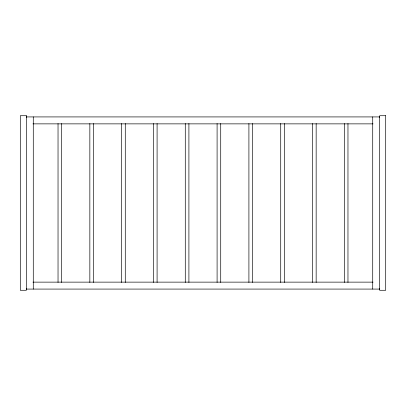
<?xml version="1.0" encoding="UTF-8"?>
<svg xmlns="http://www.w3.org/2000/svg" width="406" height="406" viewBox="0 0 406 406"><rect width="100%" height="100%" fill="white"/><g stroke="black" fill="none" stroke-linecap="round" stroke-linejoin="round"><path stroke-width="0.61" d="M26.339 116.923L379.661 116.923M32.972 123.866L373.028 123.866M32.972 282.134L373.028 282.134M26.339 289.077L379.661 289.077M379.361 116.923L379.361 117.222M379.361 288.778L379.361 289.077M372.718 116.923L372.718 289.077M347.967 123.556L347.967 282.444M344.344 123.556L344.344 282.444M316.157 123.556L316.157 282.444M312.534 123.556L312.534 282.444M284.342 123.556L284.342 282.444M280.719 123.556L280.719 282.444M252.532 123.556L252.532 282.444M248.908 123.556L248.908 282.444M220.717 123.556L220.717 282.444M217.093 123.556L217.093 282.444M188.907 123.556L188.907 282.444M185.283 123.556L185.283 282.444M157.092 123.556L157.092 282.444M153.468 123.556L153.468 282.444M125.281 123.556L125.281 282.444M121.658 123.556L121.658 282.444M93.466 123.556L93.466 282.444M89.843 123.556L89.843 282.444M61.656 123.556L61.656 282.444M58.033 123.556L58.033 282.444M33.282 116.923L33.282 289.077M26.639 116.923L26.639 117.222M26.639 288.778L26.639 289.077M26.339 115.715L20.3 115.715L20.3 290.285L26.339 290.285L26.339 115.715M385.7 115.715L379.661 115.715L379.661 290.285L385.7 290.285L385.7 115.715"/></g></svg>
